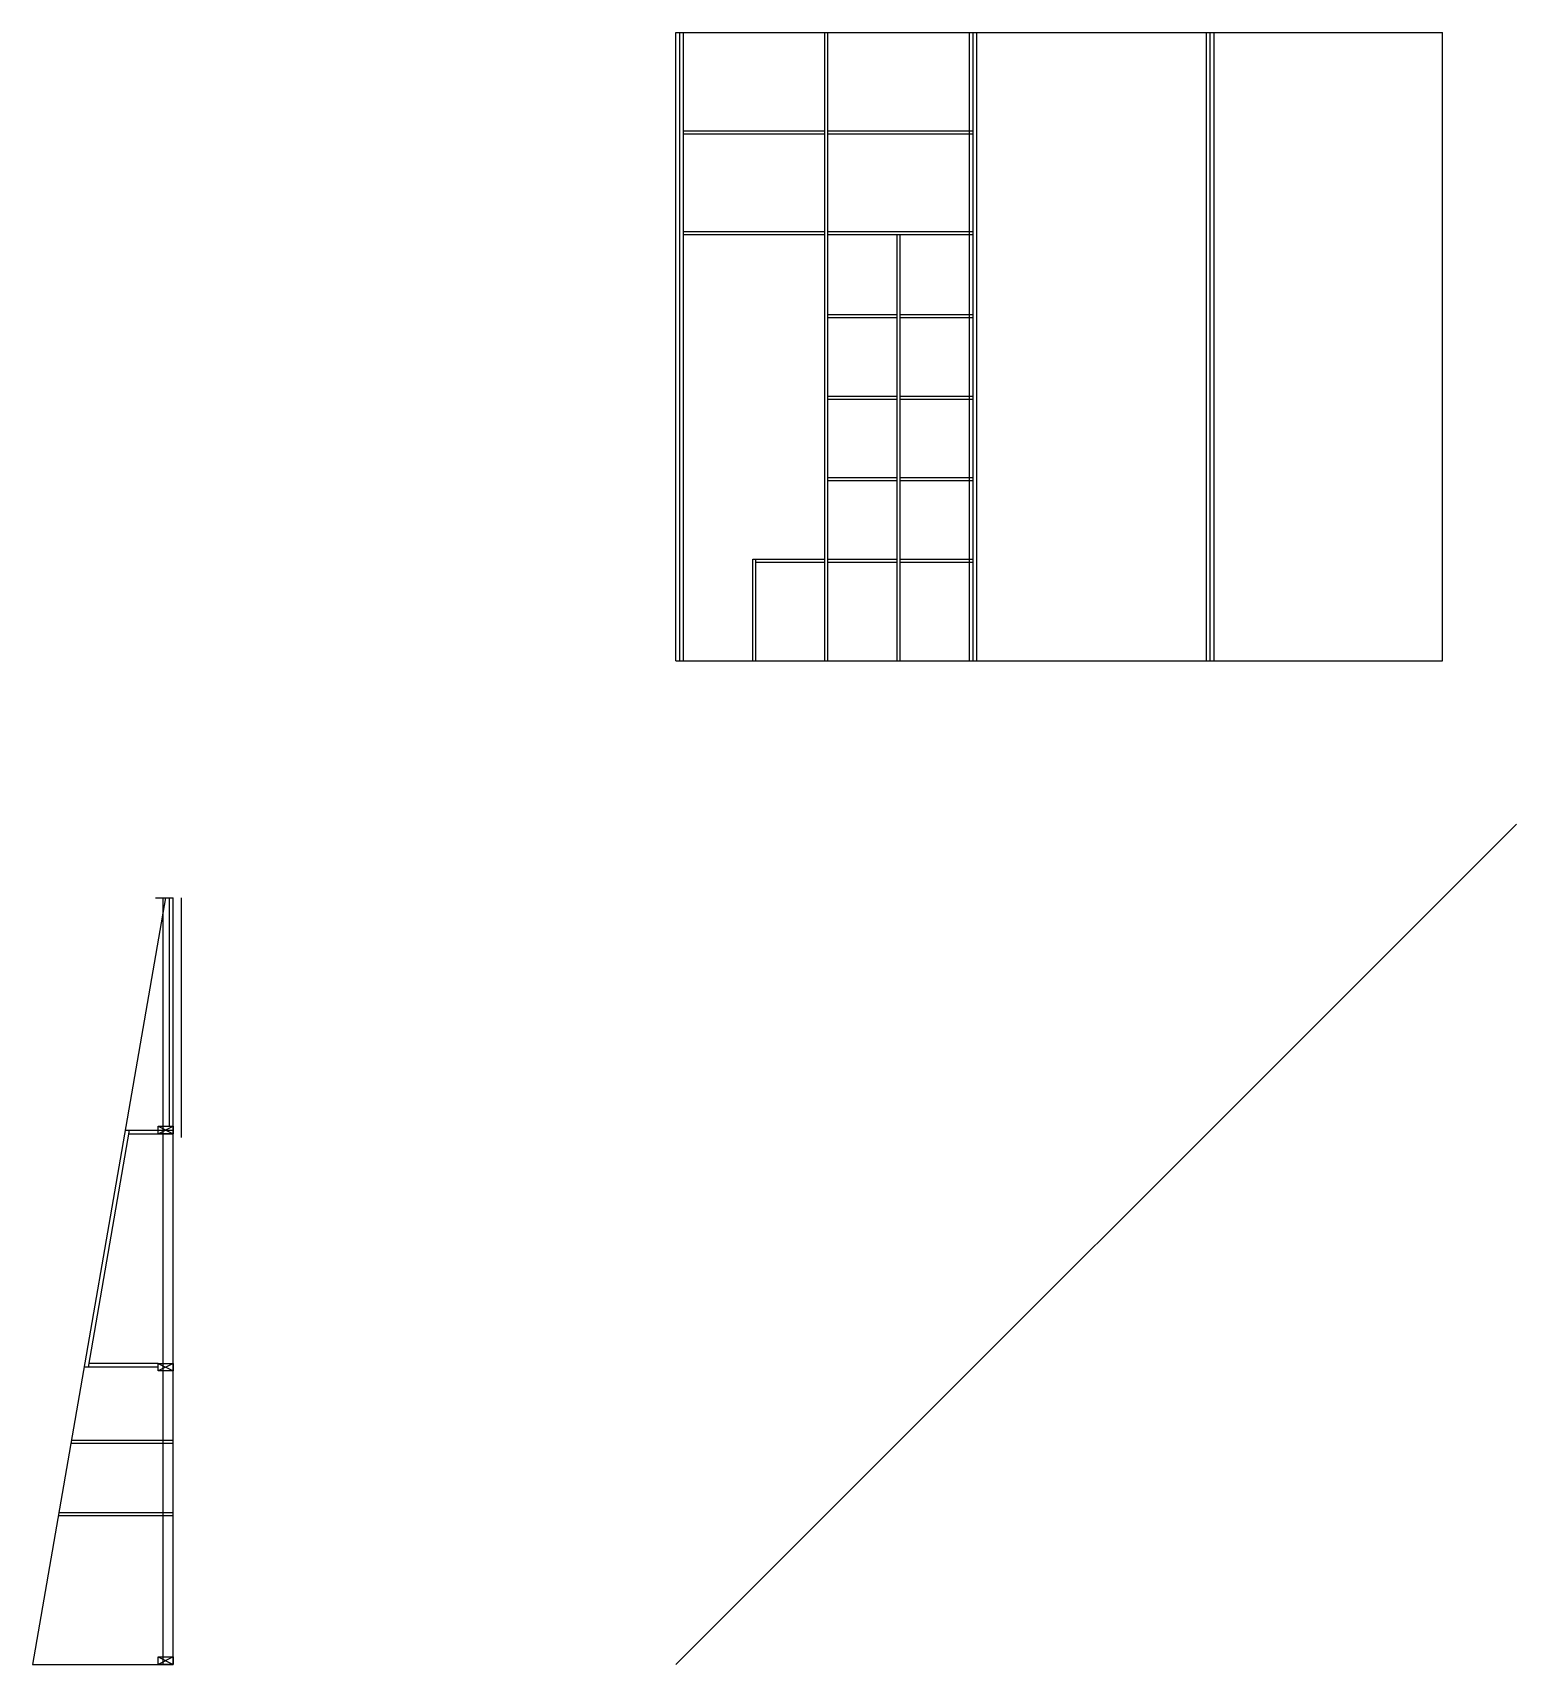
# Model space of a CAD drawing. Header units: millimetres. Extents: x 0 to 5915, y 0 to 6505.
import ezdxf

# ---------------------------------------------------------------- set-up
doc = ezdxf.new("R2010")
doc.units = ezdxf.units.MM
doc.layers.get('0').update_dxf_attribs({"lineweight": 25, "true_color": 0xffffff})
for name, color, linetype, lineweight, true_color in [('Montants', 1, 'Continuous', 25, 0xff0000), ('OSB', 30, 'Continuous', 25, 0xff7f00), ('porteOuverte', 6, 'Continuous', 25, 0xff00ff), ('VoligesSud', 2, 'Continuous', 25, 0xffff00)]:
    doc.layers.add(name, color=color, linetype=linetype, lineweight=lineweight, true_color=true_color)

msp = doc.modelspace()

# ---------------------------------------------------------------- linework, layer by layer
for p, q in [((2564.5, 4000), (2564.5, 6505)), ((5620.5, 4000), (5620.5, 6505)), ((2564.5, 6505), (5620.5, 6505)), ((2564.5, 4000), (5620.5, 4000)), ((2564.5, 0), (5914.7, 3350.1)), ((530, 3056), (0, 0)), ((490, 3056), (560, 3056)), ((520, 0), (520, 3056)), ((560, 0), (560, 3056)), ((0, 0), (560, 0))]:
    msp.add_line(p, q)
at = {"layer": 'Montants'}
for p, q in [((2564.5, 4000), (2564.5, 6505)), ((2594.5, 4000), (2594.5, 6505)), ((3734.5, 4000), (3734.5, 6505)), ((3764.5, 4000), (3764.5, 6505)), ((4679.5, 4000), (4679.5, 6505)), ((4709.5, 4000), (4709.5, 6505)), ((500, 2145), (560, 2145)), ((500, 2115), (500, 2145)), ((500, 2145), (560, 2115)), ((500, 2115), (560, 2145)), ((560, 2115), (500, 2115)), ((560, 2145), (560, 2115)), ((560, 1200), (500, 1170)), ((500, 1200), (560, 1170)), ((500, 1170), (500, 1200)), ((500, 1200), (560, 1200)), ((560, 1200), (560, 1170)), ((560, 1170), (500, 1170)), ((560, 30), (500, 0)), ((500, 30), (560, 0)), ((500, 0), (500, 30)), ((500, 30), (560, 30)), ((560, 0), (500, 0)), ((560, 30), (560, 0))]:
    msp.add_line(p, q, dxfattribs=at)
at = {"layer": 'OSB'}
for p, q in [((3158.5, 4000), (3158.5, 6505)), ((3170.5, 4000), (3170.5, 6505)), ((2594.5, 6114), (3158.5, 6114)), ((2594.5, 6102), (3158.5, 6102)), ((3170.5, 6114), (3749.5, 6114)), ((3170.5, 6102), (3749.5, 6102)), ((2594.5, 5712), (3158.5, 5712)), ((2594.5, 5700), (3158.5, 5700)), ((3170.5, 5712), (3749.5, 5712)), ((3170.5, 5700), (3749.5, 5700)), ((3446.5, 4000), (3446.5, 5700)), ((3458.5, 4000), (3458.5, 5700)), ((3170.5, 5381), (3446.5, 5381)), ((3170.5, 5369), (3446.5, 5369)), ((3458.5, 5381), (3749.5, 5381)), ((3458.5, 5369), (3749.5, 5369)), ((3170.5, 5056), (3446.5, 5056)), ((3170.5, 5044), (3446.5, 5044)), ((3458.5, 5056), (3749.5, 5056)), ((3458.5, 5044), (3749.5, 5044)), ((3170.5, 4731), (3446.5, 4731)), ((3170.5, 4719), (3446.5, 4719)), ((3458.5, 4731), (3749.5, 4731)), ((3458.5, 4719), (3749.5, 4719)), ((2870.5, 4000), (2870.5, 4406)), ((2870.5, 4406), (3158.5, 4406)), ((2882.5, 4000), (2882.5, 4406)), ((2882.5, 4394), (3158.5, 4394)), ((3170.5, 4406), (3446.5, 4406)), ((3170.5, 4394), (3446.5, 4394)), ((3458.5, 4406), (3749.5, 4406)), ((3458.5, 4394), (3749.5, 4394)), ((153, 882), (560, 882)), ((155, 894), (560, 894)), ((103, 594), (560, 594)), ((105.1, 606), (560, 606))]:
    msp.add_line(p, q, dxfattribs=at)
at = {"layer": 'porteOuverte'}
msp.add_line((593, 2100), (593, 3056), dxfattribs=at)
at = {"layer": 'VoligesSud'}
for p, q in [((2580.5, 4000), (2580.5, 6505)), ((3749.5, 4000), (3749.5, 6505)), ((3764.5, 4000), (3764.5, 6505)), ((4679.5, 4000), (4679.5, 6505)), ((4694.5, 4000), (4694.5, 6505)), ((545, 2145), (545, 3056)), ((560, 2145), (560, 3056)), ((384.6, 2130), (220.7, 1185)), ((369.4, 2130), (560, 2130)), ((382, 2115), (560, 2115)), ((500, 1185), (205.5, 1185)), ((500, 1200), (223.3, 1200))]:
    msp.add_line(p, q, dxfattribs=at)

doc.saveas('drawing.dxf')
